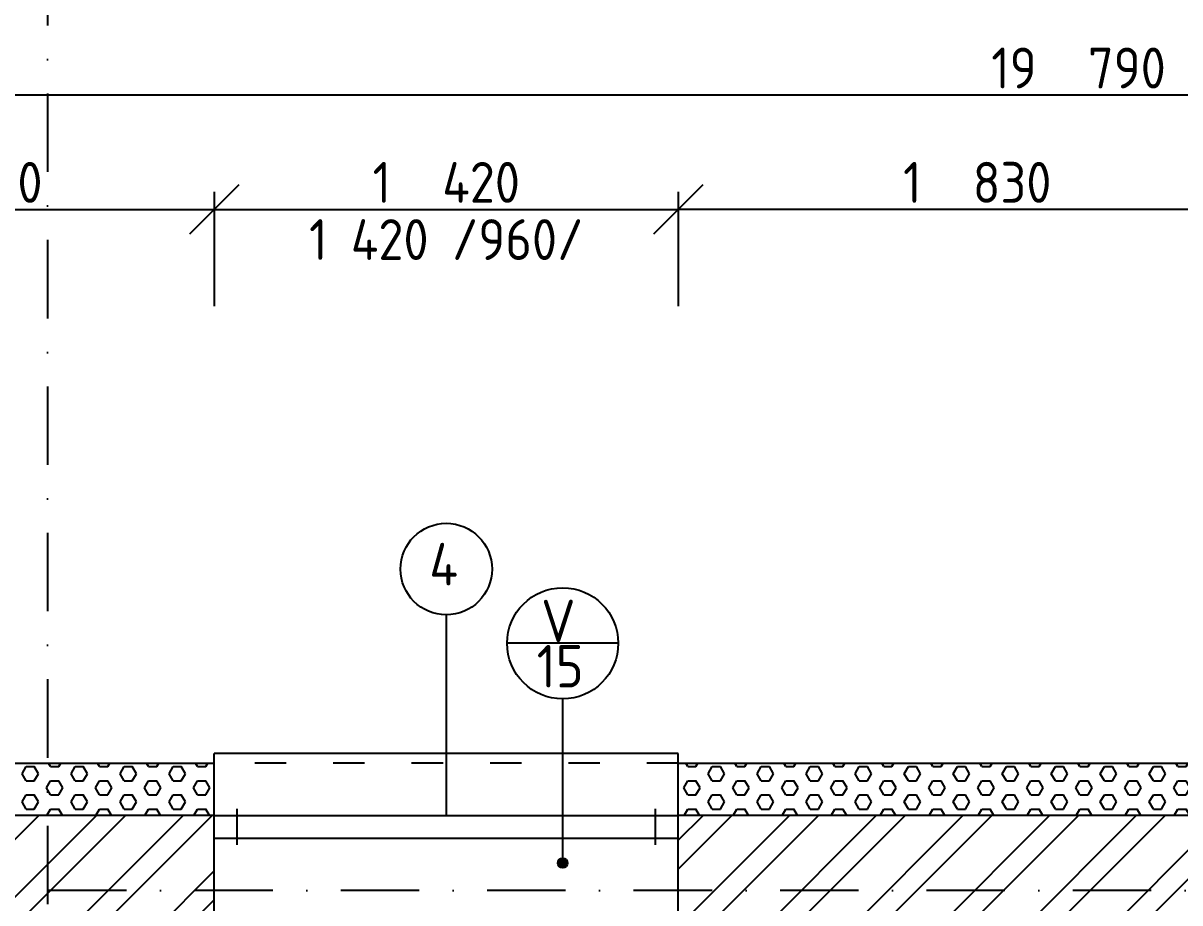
# Model space of a CAD drawing. Extents: x 4511820 to 5180432, y -1526536 to -944957.
# Drawn here: x 5014116 to 5017656, y -1069006 to -1066314 of the extents above; entities that cross this region are included whole.
import ezdxf

# ---------------------------------------------------------------- set-up
doc = ezdxf.new("R2010")
doc.units = 0
doc.header["$MEASUREMENT"] = 0
doc.linetypes.add('ACAD_ISO03W100', pattern=[30, 12, -18])
doc.linetypes.add('BODKOCIARKOVANA_3', pattern=[5.6, 3, -1.3, 0, -1.3])
doc.layers.get('0').update_dxf_attribs({"linetype": 'CONTINUOUS'})
doc.layers.get('Defpoints').update_dxf_attribs({"color": 61, "linetype": 'CONTINUOUS'})
for name, color, linetype in [('KÓTY', 4, 'CONTINUOUS'), ('MÚRY', 1, 'CONTINUOUS'), ('OKNÁ', 143, 'CONTINUOUS'), ('osi', 253, 'CONTINUOUS'), ('TENKÁ', 7, 'CONTINUOUS'), ('ŠRAFY', 82, 'CONTINUOUS')]:
    doc.layers.add(name, color=color, linetype=linetype)
doc.styles.add('STYLE1', font='isocp.shx')
doc.dimstyles.new('STANDARD-50', dxfattribs={"dimtxt": 125, "dimasz": 150, "dimexe": 10, "dimexo": 200, "dimgap": 20, "dimtad": 1, "dimdsep": 46, "dimlunit": 6, "dimtxsty": 'STYLE1', "dimblk1": 'OBLIQUE', "dimblk2": 'OBLIQUE', "dimsah": 1, "dimcen": 2.5, "dimse1": 1, "dimse2": 1, "dimadec": 0, "dimazin": 0, "dimtfac": 1, "dimtmove": 1, "dimatfit": 3, "dimldrblk": 'OBLIQUE', "dimfxl": 1, "dimtolj": 1, "dimtzin": 0, "dimarcsym": 0})
pattern_1 = [(45, (462343.18, 70767), (-132.5825215, 132.5825215), []), (45, (462431.57, 70767), (-132.5825215, 132.5825215), [])]

# ---------------------------------------------------------------- blocks, each defined once
blk = doc.blocks.new('_OBLIQUE')
at = {"color": 0, "linetype": 'ByBlock'}
blk.add_line((-0.5, -0.5), (0.5, 0.5), dxfattribs=at)
blk = doc.blocks.new('*D13109')
at = {"layer": 'Defpoints', "color": 0}
for p in [(5027241, -1066533.6), (5007451, -1068738.2), (5027241, -1068738.2)]:
    blk.add_point(p, dxfattribs=at)
at = {"layer": 'KÓTY', "color": 0, "lineweight": -2}
blk.add_line((5007451, -1066533.6), (5027241, -1066533.6), dxfattribs=at)
at = {"layer": 'KÓTY', "color": 0, "linetype": 'ByBlock', "lineweight": -2, "xscale": 150, "yscale": 150, "zscale": 150, "rotation": 180}
blk.add_blockref('_OBLIQUE', (5007451, -1066533.6), dxfattribs=at)
at = {"layer": 'KÓTY', "color": 0, "linetype": 'ByBlock', "lineweight": -2, "xscale": 150, "yscale": 150, "zscale": 150}
blk.add_blockref('_OBLIQUE', (5027241, -1066533.6), dxfattribs=at)
at = {"layer": 'KÓTY', "color": 0, "insert": (5017346, -1066451.1), "char_height": 125, "attachment_point": 5, "style": 'STYLE1'}
blk.add_mtext('\\A1;19ﾠ790', dxfattribs=at)
blk = doc.blocks.new('*D13118')
at = {"layer": 'Defpoints', "color": 0}
for p in [(5016121, -1066883.6), (5014701, -1068738.2), (5016121, -1068738.2)]:
    blk.add_point(p, dxfattribs=at)
at = {"layer": 'KÓTY', "color": 0, "lineweight": -2}
blk.add_line((5014701, -1066883.6), (5016121, -1066883.6), dxfattribs=at)
at = {"layer": 'KÓTY', "color": 0, "linetype": 'ByBlock', "lineweight": -2, "xscale": 150, "yscale": 150, "zscale": 150, "rotation": 180}
blk.add_blockref('_OBLIQUE', (5014701, -1066883.6), dxfattribs=at)
at = {"layer": 'KÓTY', "color": 0, "linetype": 'ByBlock', "lineweight": -2, "xscale": 150, "yscale": 150, "zscale": 150}
blk.add_blockref('_OBLIQUE', (5016121, -1066883.6), dxfattribs=at)
at = {"layer": 'KÓTY', "color": 0, "insert": (5015411, -1066801.1), "char_height": 125, "attachment_point": 5, "style": 'STYLE1'}
blk.add_mtext('\\A1;1ﾠ420', dxfattribs=at)
blk = doc.blocks.new('*D13146')
at = {"layer": 'Defpoints', "color": 0}
for p in [(5016121, -1066883.6), (5016121, -1068738.2), (5017951, -1068738.2)]:
    blk.add_point(p, dxfattribs=at)
at = {"layer": 'KÓTY', "color": 0, "lineweight": -2}
blk.add_line((5017951, -1066883.6), (5016121, -1066883.6), dxfattribs=at)
at = {"layer": 'KÓTY', "color": 0, "linetype": 'ByBlock', "lineweight": -2, "xscale": 150, "yscale": 150, "zscale": 150, "rotation": 180}
blk.add_blockref('_OBLIQUE', (5016121, -1066883.6), dxfattribs=at)
at = {"layer": 'KÓTY', "color": 0, "linetype": 'ByBlock', "lineweight": -2, "xscale": 150, "yscale": 150, "zscale": 150}
blk.add_blockref('_OBLIQUE', (5017951, -1066883.6), dxfattribs=at)
at = {"layer": 'KÓTY', "color": 0, "insert": (5017036, -1066801.1), "char_height": 125, "attachment_point": 5, "style": 'STYLE1'}
blk.add_mtext('\\A1;1ﾠ830', dxfattribs=at)
blk = doc.blocks.new('*D13148')
at = {"layer": 'Defpoints', "color": 0}
for p in [(5014701, -1066883.6), (5013201, -1068738.2), (5014701, -1068738.2)]:
    blk.add_point(p, dxfattribs=at)
at = {"layer": 'KÓTY', "color": 0, "lineweight": -2}
blk.add_line((5013201, -1066883.6), (5014701, -1066883.6), dxfattribs=at)
at = {"layer": 'KÓTY', "color": 0, "linetype": 'ByBlock', "lineweight": -2, "xscale": 150, "yscale": 150, "zscale": 150, "rotation": 180}
blk.add_blockref('_OBLIQUE', (5013201, -1066883.6), dxfattribs=at)
at = {"layer": 'KÓTY', "color": 0, "linetype": 'ByBlock', "lineweight": -2, "xscale": 150, "yscale": 150, "zscale": 150}
blk.add_blockref('_OBLIQUE', (5014701, -1066883.6), dxfattribs=at)
at = {"layer": 'KÓTY', "color": 0, "insert": (5013951, -1066801.1), "char_height": 125, "attachment_point": 5, "style": 'STYLE1'}
blk.add_mtext('\\A1;1ﾠ500', dxfattribs=at)

msp = doc.modelspace()

# ---------------------------------------------------------------- hatches: boundary and pattern name
at = {"layer": 'TENKÁ'}
h = msp.add_hatch(color=256, dxfattribs=at)
h.dxf.hatch_style = 1
h.paths.add_polyline_path([(5015767.266, -1068868.845, 2.41421356), (5015782.266, -1068883.845, 0.41421356)])
at = {"layer": 'ŠRAFY'}
h = msp.add_hatch(dxfattribs=at)
h.set_pattern_fill('HEX', color=256, scale=200)
h.paths.add_polyline_path([(5014701, -1068738.172), (5014701, -1068578.172), (5013201, -1068578.172), (5013201, -1068738.172)])
h = msp.add_hatch(dxfattribs=at)
h.set_pattern_fill('HEX', color=256, scale=200)
h.paths.add_polyline_path([(5017951, -1068578.172), (5016121, -1068578.172), (5016121, -1068738.172), (5017951, -1068738.172)])
h = msp.add_hatch(dxfattribs=at)
h.set_pattern_fill('ANSI32', color=256, scale=500)
h.set_pattern_definition(pattern_1)
h.paths.add_polyline_path([(5014701, -1069118.172), (5014701, -1068808.172), (5014701, -1068738.172), (5013201, -1068738.172), (5013201, -1068808.172), (5013201, -1069118.172), (5014041, -1069118.172), (5014341, -1069118.172), (5014456, -1069118.172), (5014481, -1069118.172)])
h = msp.add_hatch(dxfattribs=at)
h.set_pattern_fill('ANSI32', color=256, scale=500)
h.set_pattern_definition(pattern_1)
h.paths.add_polyline_path([(5016731, -1069118.172), (5017951, -1069118.172), (5017951, -1068808.172), (5017951, -1068738.172), (5016121, -1068738.172), (5016121, -1068808.172), (5016121, -1069118.172), (5016616, -1069118.172)])

# ---------------------------------------------------------------- linework, layer by layer
at = {"layer": 'KÓTY', "ltscale": 0.25}
for p, q in [((5014701, -1066830.224), (5014701, -1067180.224)), ((5016121, -1066830.224), (5016121, -1067180.224))]:
    msp.add_line(p, q, dxfattribs=at)
at = {"layer": 'MÚRY'}
for p, q in [((5013201, -1068578.172), (5014701, -1068578.172)), ((5014701, -1069118.172), (5014701, -1068578.172)), ((5016121, -1068578.172), (5017951, -1068578.172)), ((5016121, -1069118.172), (5016121, -1068578.172))]:
    msp.add_line(p, q, dxfattribs=at)
at = {"layer": 'OKNÁ', "ltscale": 0.25}
for p, q in [((5015411, -1068124.318), (5015411, -1068738.172)), ((5014771, -1068828.172), (5014771, -1068718.172)), ((5014771, -1068828.172), (5014771, -1068718.172)), ((5016051, -1068828.172), (5016051, -1068718.172)), ((5016051, -1068828.172), (5016051, -1068718.172)), ((5014701, -1068738.172), (5016121, -1068738.172)), ((5014701, -1068808.172), (5016121, -1068808.172))]:
    msp.add_line(p, q, dxfattribs=at)
msp.add_circle((5015411, -1067984.318), 140, dxfattribs=at)
at = {"layer": 'osi', "linetype": 'BODKOCIARKOVANA_3', "ltscale": 80}
for p, q in [((5014191, -1047260.98), (5014191, -1084778.172)), ((5041766, -1068968.172), (4978096, -1068968.172))]:
    msp.add_line(p, q, dxfattribs=at)
at = {"layer": 'TENKÁ', "ltscale": 0.25}
for p, q in [((5015937.266, -1068211.442), (5015597.266, -1068211.442)), ((5015767.266, -1068883.845), (5015767.266, -1068381.442)), ((5016121, -1068548.172), (5014701, -1068548.172)), ((5014701, -1068578.172), (5014701, -1068548.172)), ((5016121, -1068578.172), (5016121, -1068548.172))]:
    msp.add_line(p, q, dxfattribs=at)
at = {"layer": 'TENKÁ', "linetype": 'ACAD_ISO03W100', "ltscale": 8}
msp.add_line((5016121, -1068578.172), (5014701, -1068578.172), dxfattribs=at)
at = {"layer": 'TENKÁ'}
for p, q in [((5014701, -1068738.172), (5013201, -1068738.172)), ((5017951, -1068738.172), (5016121, -1068738.172))]:
    msp.add_line(p, q, dxfattribs=at)
at = {"layer": 'TENKÁ', "ltscale": 0.25}
msp.add_circle((5015767.266, -1068211.442), 170, dxfattribs=at)
at = {"layer": 'TENKÁ'}
msp.add_circle((5015767.266, -1068883.845), 15, dxfattribs=at)

# ---------------------------------------------------------------- texts
at = {"layer": 'KÓTY', "insert": (5015411, -1066976.084), "char_height": 125, "attachment_point": 5, "style": 'STYLE1'}
msp.add_mtext('\\A1;1 420 /960/', dxfattribs=at)
at = {"layer": 'TENKÁ', "style": 'STYLE1'}
for s, p in [('4', (5015358.97, -1068034.318)), ('V', (5015701.235, -1068207.942)), ('15', (5015687.735, -1068346.579))]:
    msp.add_text(s, height=130, dxfattribs=at).set_placement(p)

# ---------------------------------------------------------------- dimensions: what is measured, and where the dimension line sits
at = {"layer": 'KÓTY'}
for base, p1, p2, picture, middle in [((5027241, -1066533.627), (5007451, -1068738.172), (5027241, -1068738.172), '*D13109', (5017346, -1066451.084)), ((5014701, -1066883.627), (5013201, -1068738.172), (5014701, -1068738.172), '*D13148', (5013951, -1066801.084)), ((5016121, -1066883.627), (5014701, -1068738.172), (5016121, -1068738.172), '*D13118', (5015411, -1066801.084)), ((5016121, -1066883.627), (5017951, -1068738.172), (5016121, -1068738.172), '*D13146', (5017036, -1066801.084))]:
    dim = msp.add_linear_dim(base=base, p1=p1, p2=p2, dimstyle='STANDARD-50', dxfattribs=at)
    dim.commit()
    dim.dimension.update_dxf_attribs({"geometry": picture, "text_midpoint": middle})

doc.saveas('drawing.dxf')
